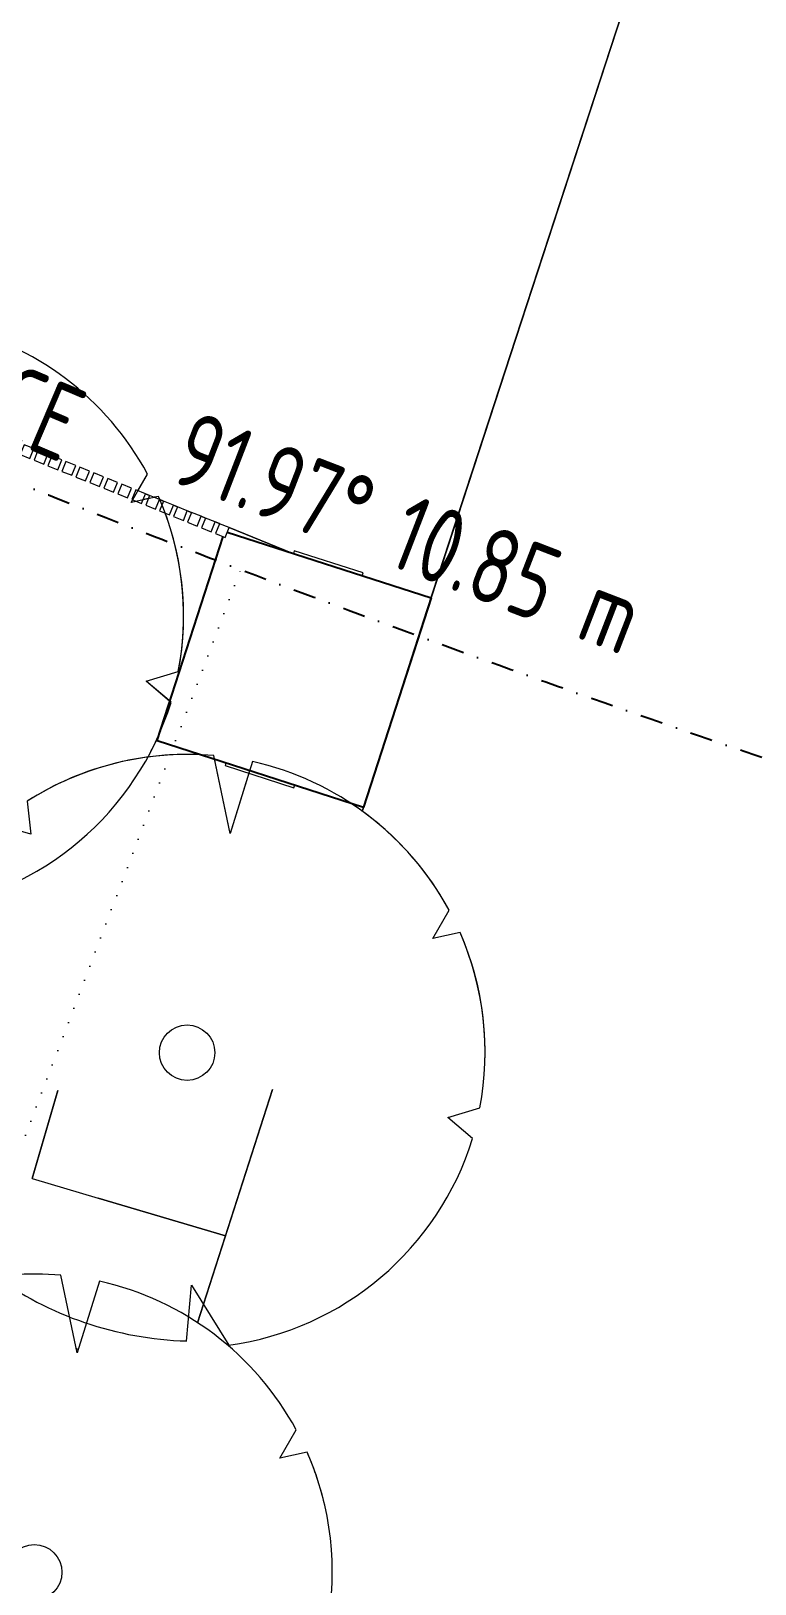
# Model space of a CAD drawing. Header units: millimetres. Extents: x -39027 to 364494, y -35256 to 94895.
# Drawn here: x 197310 to 199714, y 11782 to 16941 of the extents above; entities that cross this region are included whole.
import ezdxf

# ---------------------------------------------------------------- set-up
doc = ezdxf.new("R2010")
doc.units = ezdxf.units.MM
doc.header["$LTSCALE"] = 25
doc.linetypes.add('BG_Dash Dot 3mm', pattern=[7, 3, -2, 0, -2])
doc.linetypes.add('BG_Dot 2mm', pattern=[2, 0, -2])
for name, color, linetype, lineweight in [('A-DETL', 90, 'Continuous', 9), ('A-DETL-MBND', 4, 'Continuous', 13), ('A-GENM', 13, 'Continuous', 5), ('A-GLAZ-CWMG', 3, 'Continuous', 5), ('C-PROP-LINE', 91, 'BG_Dash Dot 3mm', 25), ('C-PROP-LINE-IDEN', 91, 'Continuous', 5), ('C-TOPO', 251, 'Continuous', 9), ('G-ANNO-TEXT', 231, 'Continuous', 5), ('L-PLNT', 71, 'Continuous', 5)]:
    doc.layers.add(name, color=color, linetype=linetype, lineweight=lineweight)
doc.layers.add('Wall-35', color=2, linetype='Continuous')
doc.styles.add('ISOCPEUR_1', font='isocpeur.ttf', dxfattribs={"width": 0.75, "height": 700})

# ---------------------------------------------------------------- blocks, each defined once
blk = doc.blocks.new('Rectangular Mullion - 35mm Timber Batten_Black_-V66-PROPOSED GROUND FLOOR PLAN')
at = {"layer": 'A-GLAZ-CWMG'}
for p, q in [((-17.5, -17.5), (-17.5, 17.5)), ((-17.5, 17.5), (17.5, 17.5)), ((17.5, 17.5), (17.5, -17.5)), ((17.5, -17.5), (-17.5, -17.5))]:
    blk.add_line(p, q, dxfattribs=at)
blk = doc.blocks.new('Rectangular Mullion - 35mm Timber Batten_Black_-V67-PROPOSED GROUND FLOOR PLAN')
at = {"layer": 'A-GLAZ-CWMG'}
for p, q in [((-17.5, -17.5), (-17.5, 17.5)), ((-17.5, 17.5), (17.5, 17.5)), ((17.5, 17.5), (17.5, -17.5)), ((17.5, -17.5), (-17.5, -17.5))]:
    blk.add_line(p, q, dxfattribs=at)
blk = doc.blocks.new('Rectangular Mullion - 35mm Timber Batten_Black_-V68-PROPOSED GROUND FLOOR PLAN')
at = {"layer": 'A-GLAZ-CWMG'}
for p, q in [((-17.5, -17.5), (-17.5, 17.5)), ((-17.5, 17.5), (17.5, 17.5)), ((17.5, 17.5), (17.5, -17.5)), ((17.5, -17.5), (-17.5, -17.5))]:
    blk.add_line(p, q, dxfattribs=at)
blk = doc.blocks.new('Rectangular Mullion - 35mm Timber Batten_Black_-V69-PROPOSED GROUND FLOOR PLAN')
at = {"layer": 'A-GLAZ-CWMG'}
for p, q in [((-17.5, -17.5), (-17.5, 17.5)), ((-17.5, 17.5), (17.5, 17.5)), ((17.5, 17.5), (17.5, -17.5)), ((17.5, -17.5), (-17.5, -17.5))]:
    blk.add_line(p, q, dxfattribs=at)
blk = doc.blocks.new('Rectangular Mullion - 35mm Timber Batten_Black_-V70-PROPOSED GROUND FLOOR PLAN')
at = {"layer": 'A-GLAZ-CWMG'}
for p, q in [((-17.5, -17.5), (-17.5, 17.5)), ((-17.5, 17.5), (17.5, 17.5)), ((17.5, 17.5), (17.5, -17.5)), ((17.5, -17.5), (-17.5, -17.5))]:
    blk.add_line(p, q, dxfattribs=at)
blk = doc.blocks.new('Rectangular Mullion - 35mm Timber Batten_Black_-V71-PROPOSED GROUND FLOOR PLAN')
at = {"layer": 'A-GLAZ-CWMG'}
for p, q in [((-17.5, -17.5), (-17.5, 17.5)), ((-17.5, 17.5), (17.5, 17.5)), ((17.5, 17.5), (17.5, -17.5)), ((17.5, -17.5), (-17.5, -17.5))]:
    blk.add_line(p, q, dxfattribs=at)
blk = doc.blocks.new('Rectangular Mullion - 35mm Timber Batten_Black_-V72-PROPOSED GROUND FLOOR PLAN')
at = {"layer": 'A-GLAZ-CWMG'}
for p, q in [((-17.5, -17.5), (-17.5, 17.5)), ((-17.5, 17.5), (17.5, 17.5)), ((17.5, 17.5), (17.5, -17.5)), ((17.5, -17.5), (-17.5, -17.5))]:
    blk.add_line(p, q, dxfattribs=at)
blk = doc.blocks.new('Rectangular Mullion - 35mm Timber Batten_Black_-V73-PROPOSED GROUND FLOOR PLAN')
at = {"layer": 'A-GLAZ-CWMG'}
for p, q in [((-17.5, -17.5), (-17.5, 17.5)), ((-17.5, 17.5), (17.5, 17.5)), ((17.5, 17.5), (17.5, -17.5)), ((17.5, -17.5), (-17.5, -17.5))]:
    blk.add_line(p, q, dxfattribs=at)
blk = doc.blocks.new('Rectangular Mullion - 35mm Timber Batten_Black_-V74-PROPOSED GROUND FLOOR PLAN')
at = {"layer": 'A-GLAZ-CWMG'}
for p, q in [((-17.5, -17.5), (-17.5, 17.5)), ((-17.5, 17.5), (17.5, 17.5)), ((17.5, 17.5), (17.5, -17.5)), ((17.5, -17.5), (-17.5, -17.5))]:
    blk.add_line(p, q, dxfattribs=at)
blk = doc.blocks.new('Rectangular Mullion - 35mm Timber Batten_Black_-V75-PROPOSED GROUND FLOOR PLAN')
at = {"layer": 'A-GLAZ-CWMG'}
for p, q in [((-17.5, -17.5), (-17.5, 17.5)), ((-17.5, 17.5), (17.5, 17.5)), ((17.5, 17.5), (17.5, -17.5)), ((17.5, -17.5), (-17.5, -17.5))]:
    blk.add_line(p, q, dxfattribs=at)
blk = doc.blocks.new('Rectangular Mullion - 35mm Timber Batten_Black_-V76-PROPOSED GROUND FLOOR PLAN')
at = {"layer": 'A-GLAZ-CWMG'}
for p, q in [((-17.5, -17.5), (-17.5, 17.5)), ((-17.5, 17.5), (17.5, 17.5)), ((17.5, 17.5), (17.5, -17.5)), ((17.5, -17.5), (-17.5, -17.5))]:
    blk.add_line(p, q, dxfattribs=at)
blk = doc.blocks.new('Rectangular Mullion - 35mm Timber Batten_Black_-V77-PROPOSED GROUND FLOOR PLAN')
at = {"layer": 'A-GLAZ-CWMG'}
for p, q in [((-17.5, -17.5), (-17.5, 17.5)), ((-17.5, 17.5), (17.5, 17.5)), ((17.5, 17.5), (17.5, -17.5)), ((17.5, -17.5), (-17.5, -17.5))]:
    blk.add_line(p, q, dxfattribs=at)
blk = doc.blocks.new('Rectangular Mullion - 35mm Timber Batten_Black_-V78-PROPOSED GROUND FLOOR PLAN')
at = {"layer": 'A-GLAZ-CWMG'}
h = blk.add_hatch(dxfattribs=at)
h.set_pattern_fill('FP_30', color=256, style=0, pattern_type=2)
h.set_pattern_definition([(342.749, (40818.045, 12533.75), (-10691.93428, 3408.48681), [122.343, -12111.918]), (326.675, (40934.88, 12497.46), (3605.7621, -2132.3304), [155.42, -5025.186]), (292.985, (41064.75, 12412.1), (941.92, -380.847), [114.947, -1321.893]), (291.137, (41109.63, 12306.26), (7560.449994, -19427.284634), [222.826, -22059.793]), (324.99, (41189.984, 12098.424), (-7628.16309, 5436.25745), [135.552, -13419.579]), (337.985, (41301, 12020.7), (1322.766, 561.072), [254, -762]), (347.447, (41536.49, 11925.44), (-5017.8325, 1288.417), [123.6, -6056.485]), (343.696, (40715.22, 12279.43), (-8801.3738, 2679.70067), [102.107, -10108.567]), (337.985, (40813.2, 12250.8), (1322.766, 561.072), [152.4, -863.6]), (309.684, (40954.504, 12193.636), (8181.89994, -9752.98374), [150.01, -14851.05]), (285.86, (41050.29, 12078.19), (-1692.01002, 6281.6876), [231.684, -11352.499]), (298.696, (41113.61, 11855.33), (3872.74174, -6926.0012), [144.401, -14295.673]), (331.645, (41182.94, 11728.66), (7261.09284, -3791.19558), [184.006, -9016.265]), (349.874, (41344.873, 11641.27), (-14311.02379, 2609.0373), [197.272, -19529.88]), (344.695, (40597.153, 11987.434), (8889.46097, -2371.17666), [173.911, -17217.207]), (334.618, (40764.896, 11941.53), (14740.94124, -6927.80272), [173.019, -17128.838]), (304.295, (40921.2, 11867.36), (-1037.397, 2021.1605), [183.162, -3480.078]), (290.495, (41024.42, 11716.046), (5346.68902, -14125.91575), [165.393, -16373.889]), (323.054, (41082.326, 11561.12), (9297.29536, -6910.3957), [157.726, -15614.836]), (337.985, (41208.4, 11466.3), (1322.766, 561.072), [121.92, -894.08]), (350.98, (41321.41, 11420.62), (9262.8548, -1393.3012), [135.552, -13419.579]), (337.985, (41174.8, 12575.8), (1322.766, 561.072), [3.353, -1012.647]), (114.833, (41249.525, 12381.204), (8712.974236, -18938.423174), [222.826, -22059.793]), (131.42, (40775.1, 11641.5), (-1242.518, 721.5684), [90.874, -2180.97]), (149.855, (40714.98, 11709.65), (-5414.9868, 2978.4874), [143.684, -7040.52]), (181.184, (40590.73, 11781.81), (-5465.77656, -246.4002), [77.377, -7660.25]), (311.42, (41249.53, 12381.2), (1242.518, -721.5684), [113.592, -2158.253]), (331.275, (41324.675, 12296.023), (-8039.35949, 4473.66674), [173.911, -17217.207]), (348.11, (41477.184, 12212.44), (17169.906134, -3578.632855), [288.98, -28609.032]), (348.29, (40859.94, 12637.36), (6069.25286, -1165.18107), [113.592, -11245.633]), (322.461, (40971.166, 12614.303), (-9152.309654, 7101.30382), [189.804, -18790.642]), (295.106, (41121.67, 12498.655), (-7578.448156, 16299.18031), [194.107, -19216.546]), (303.29, (41204.03, 12322.886), (6860.71724, -10331.34561), [160.644, -15903.726]), (328.523, (41292.2, 12188.6), (4503.1958, -2561.22794), [185.403, -5994.684]), (344.567, (41450.32, 12091.793), (-16753.66257, 4665.381766), [265.913, -26325.352]), (346.115, (40764.73, 12401.88), (-5963.3982, 1622.14405), [143.684, -7040.52]), (326.675, (40904.21, 12367.4), (3605.7621, -2132.3304), [155.42, -5025.186]), (295.475, (41034.074, 12282.01), (-6440.058535, 13662.145705), [165.393, -16373.889]), (292.985, (41105.2, 12132.7), (941.92, -380.847), [186.79, -1250.052]), (320.631, (41178.15, 11960.74), (-10644.674255, 8812.39278), [170.313, -16860.951]), (341.351, (41309.815, 11852.71), (-15413.35559, 5264.814195), [173.019, -17128.838]), (355.088, (41473.75, 11797.384), (10574.52922, -833.81564), [138.191, -13680.903]), (346.731, (40669.514, 12166.4), (7009.7353, -1573.6634), [133.633, -13229.76]), (323.054, (40799.58, 12135.73), (9297.29536, -6910.3957), [157.726, -15614.836]), (305.98, (40925.63, 12040.92), (-3392.78665, 4856.5112), [191.699, -9393.227]), (288.086, (41038.256, 11885.795), (-5332.36425, 16459.65141), [252.369, -24984.547]), (322.04, (41116.6, 11645.9), (-3215.15843, 2685.35073), [147.932, -7248.66]), (343.994, (41233.237, 11554.9), (9829.364885, -2764.31528), [194.107, -19216.546]), (1.184, (41419.82, 11501.38), (5465.77656, 246.4002), [77.377, -7660.25]), (347.447, (40555.26, 11883.82), (-5017.8325, 1288.417), [123.6, -6056.485]), (327.977, (40675.907, 11856.96), (9661.83155, -5973.358725), [175.389, -17363.491]), (300.58, (40824.61, 11763.96), (8518.312754, -14321.843463), [217.433, -21525.916]), (308.93, (41316.07, 12518.68), (5223.5357, -6309.62158), [104.603, -10355.757]), (327.201, (41381.8, 12437.31), (-13876.72194, 8999.13405), [217.196, -21502.404]), (345.11, (41564.37, 12319.66), (-6909.51565, 1967.58737), [245.738, -7945.516])])
h.paths.add_polyline_path([(17.5, 17.5), (17.5, -17.5), (-17.5, -17.5), (-17.5, 17.5), (7.8, 17.5)], flags=0)
for p, q in [((-17.5, -17.5), (-17.5, 17.5)), ((-17.5, 17.5), (17.5, 17.5)), ((17.5, 17.5), (17.5, -17.5)), ((17.5, -17.5), (-17.5, -17.5))]:
    blk.add_line(p, q, dxfattribs=at)
blk = doc.blocks.new('Rectangular Mullion - 35mm Timber Batten_Black_-V79-PROPOSED GROUND FLOOR PLAN')
at = {"layer": 'A-GLAZ-CWMG'}
for p, q in [((-17.5, -17.5), (-17.5, 17.5)), ((-17.5, 17.5), (17.5, 17.5)), ((17.5, 17.5), (17.5, -17.5)), ((17.5, -17.5), (-17.5, -17.5))]:
    blk.add_line(p, q, dxfattribs=at)
blk = doc.blocks.new('Rectangular Mullion - 35mm Timber Batten_Black_-V80-PROPOSED GROUND FLOOR PLAN')
at = {"layer": 'A-GLAZ-CWMG'}
for p, q in [((-17.5, -17.5), (-17.5, 17.5)), ((-17.5, 17.5), (17.5, 17.5)), ((17.5, 17.5), (17.5, -17.5)), ((17.5, -17.5), (-17.5, -17.5))]:
    blk.add_line(p, q, dxfattribs=at)
blk = doc.blocks.new('GENR_Mail Box_Junkmail - Mail-Junkmail-1180883-PROPOSED GROUND FLOOR PLAN')
at = {"layer": 'A-GENM'}
for p, q in [((132.4, 395), (-107.6, 395)), ((-107.6, 395), (-107.6, 385)), ((132.4, 385), (132.4, 395)), ((-107.6, -345), (-107.6, -355)), ((-107.6, -355), (132.4, -355)), ((132.4, -355), (132.4, -345))]:
    blk.add_line(p, q, dxfattribs=at)
blk = doc.blocks.new('PLANTING_Coloured tree scaleable - 2_5 Meters-V231-PROPOSED GROUND FLOOR PLAN')
at = {"layer": 'L-PLNT', "lineweight": 5}
for p, q in [((-155, 724.1), (-305.8, 940.5)), ((-155, 724.1), (-305.8, 940.5)), ((-179.7, 972.6), (-155, 724.1)), ((-179.7, 972.6), (-155, 724.1)), ((601.6, 666.6), (614.9, 774.5)), ((607.1, 711.2), (614.9, 774.5)), ((677.1, 720.7), (601.6, 666.6)), ((615.2, 676.3), (601.6, 666.6)), ((601.6, 666.6), (602.7, 676.1)), ((649, 700.6), (634.2, 690)), ((677.1, 720.7), (665.4, 712.3)), ((-816.4, 558.4), (-762.9, 462.3)), ((-816.4, 558.4), (-762.9, 462.3)), ((-762.9, 462.3), (-882.4, 446.9)), ((-762.9, 462.3), (-882.4, 446.9)), ((880.9, 139.8), (966.1, 211.2)), ((880.9, 139.8), (966.1, 211.2)), ((-974.1, 171.4), (-856.7, 84.5)), ((-974.1, 171.4), (-856.7, 84.5)), ((984, 107.8), (880.9, 139.8)), ((979.2, 109.3), (880.9, 139.8)), ((-856.7, 84.5), (-988.2, 42.5)), ((-856.7, 84.5), (-988.2, 42.5)), ((316.4, -707), (508.7, -841.4)), ((374.2, -883.7), (316.4, -707)), ((-429, -884.2), (-316.7, -739.3)), ((-316.7, -739.3), (-305.8, -933.7))]:
    blk.add_line(p, q, dxfattribs=at)
blk.add_circle((-0.1, -2), 92.1, dxfattribs=at)
for centre, radius, start, end in [((-0.1, 0), 989, 51.5512, 100.4622), ((-0.1, 0), 989, 51.5512, 100.4622), ((-0.1, 0), 989, 108.0083, 145.6274), ((-0.1, 0), 989, 108.0083, 136.3912), ((-0.1, 0), 989, 12.3276, 46.7819), ((-0.1, 0), 989, 44.9743, 46.7819), ((-0.1, 0), 989, 12.3276, 43.3275), ((-0.1, 0), 989, 138.8351, 145.6274), ((-0.1, 0), 989, 153.1369, 170.0213), ((-0.1, 0), 989, 153.1369, 170.0213), ((0.2, 6.8), 989, 300.9465, 5.8599), ((0.2, 6.8), 989, 177.9304, 244.2846), ((0.2, 6.8), 989, 177.9304, 194.1231), ((0.2, 6.8), 989, 355.6558, 0.0441), ((-46.3, 186.8), 1150.1, 256.9579, 291.4464)]:
    blk.add_arc(centre, radius, start, end, dxfattribs=at)
blk = doc.blocks.new('PLANTING_Coloured tree scaleable - 2_5 Meters-V232-PROPOSED GROUND FLOOR PLAN')
at = {"layer": 'L-PLNT', "lineweight": 5}
for p, q in [((-155, 724.1), (-305.8, 940.5)), ((-155, 724.1), (-299.2, 931.1)), ((-179.7, 972.6), (-155, 724.1)), ((-175.7, 932.3), (-155, 724.1)), ((601.6, 666.6), (614.9, 774.5)), ((601.6, 666.6), (614.9, 774.5)), ((677.1, 720.7), (601.6, 666.6)), ((677.1, 720.7), (601.6, 666.6)), ((-816.4, 558.4), (-762.9, 462.3)), ((-816.4, 558.4), (-762.9, 462.3)), ((-762.9, 462.3), (-882.4, 446.9)), ((-762.9, 462.3), (-882.4, 446.9)), ((880.9, 139.8), (966.1, 211.2)), ((-974.1, 171.4), (-856.7, 84.5)), ((-974.1, 171.4), (-856.7, 84.5)), ((984, 107.8), (880.9, 139.8)), ((-856.7, 84.5), (-988.2, 42.5)), ((-856.7, 84.5), (-988.2, 42.5)), ((316.4, -707), (508.7, -841.4)), ((374.2, -883.7), (316.4, -707)), ((-429, -884.2), (-316.7, -739.3)), ((-316.7, -739.3), (-305.8, -933.7))]:
    blk.add_line(p, q, dxfattribs=at)
blk.add_circle((-0.1, -2), 92.1, dxfattribs=at)
for centre, radius, start, end in [((-0.1, 0), 989, 51.5512, 100.4622), ((-0.1, 0), 989, 108.0083, 145.6274), ((-0.1, 0), 989, 51.5512, 80.2129), ((-0.1, 0), 989, 110.2766, 145.6274), ((-0.1, 0), 989, 12.3276, 46.7819), ((-0.1, 0), 989, 22.0288, 46.7819), ((-0.1, 0), 989, 153.1369, 170.0213), ((-0.1, 0), 989, 153.1369, 170.0213), ((0.2, 6.8), 989, 300.9465, 5.8599), ((0.2, 6.8), 989, 177.9304, 244.2846), ((0.2, 6.8), 989, 177.9304, 216.9627), ((-46.3, 186.8), 1150.1, 256.9579, 291.4464)]:
    blk.add_arc(centre, radius, start, end, dxfattribs=at)
blk = doc.blocks.new('PLANTING_Coloured tree scaleable - 2_5 Meters-V233-PROPOSED GROUND FLOOR PLAN')
at = {"layer": 'L-PLNT', "lineweight": 5}
for p, q in [((-155, 724.1), (-305.8, 940.5)), ((-155, 724.1), (-305.8, 940.5)), ((-179.7, 972.6), (-155, 724.1)), ((-179.7, 972.6), (-155, 724.1)), ((601.6, 666.6), (614.9, 774.5)), ((601.6, 666.6), (614.9, 774.5)), ((677.1, 720.7), (601.6, 666.6)), ((677.1, 720.7), (601.6, 666.6)), ((-816.4, 558.4), (-762.9, 462.3)), ((-816.4, 558.4), (-762.9, 462.3)), ((-762.9, 462.3), (-882.4, 446.9)), ((-762.9, 462.3), (-882.4, 446.9)), ((880.9, 139.8), (966.1, 211.2)), ((-974.1, 171.4), (-856.7, 84.5)), ((-974.1, 171.4), (-856.7, 84.5)), ((984, 107.8), (880.9, 139.8)), ((-856.7, 84.5), (-988.2, 42.5)), ((-856.7, 84.5), (-988.2, 42.5)), ((316.4, -707), (508.7, -841.4)), ((374.2, -883.7), (316.4, -707)), ((-429, -884.2), (-316.7, -739.3)), ((-316.7, -739.3), (-305.8, -933.7)), ((374.2, -883.7), (350.7, -811.9))]:
    blk.add_line(p, q, dxfattribs=at)
blk.add_circle((-0.1, -2), 92.1, dxfattribs=at)
for centre, radius, start, end in [((-0.1, 0), 989, 51.5512, 100.4622), ((-0.1, 0), 989, 51.5512, 100.4622), ((-0.1, 0), 989, 108.0083, 145.6274), ((-0.1, 0), 989, 108.0083, 145.6274), ((-0.1, 0), 989, 12.3276, 46.7819), ((-0.1, 0), 989, 36.0209, 46.7819), ((-0.1, 0), 989, 153.1369, 170.0213), ((-0.1, 0), 989, 153.1369, 170.0213), ((0.2, 6.8), 989, 300.9465, 5.8599), ((0.2, 6.8), 989, 177.9304, 244.2846), ((0.2, 6.8), 989, 177.9304, 243.4257), ((-46.3, 186.8), 1150.1, 256.9579, 291.4464), ((-46.3, 186.8), 1150.1, 273.9827, 291.4464)]:
    blk.add_arc(centre, radius, start, end, dxfattribs=at)
blk = doc.blocks.new('Family - ___-1009153-PROPOSED GROUND FLOOR PLAN')
at = {"layer": 'C-PROP-LINE'}
blk.add_arc((14652.7, 63546.4), 51820, 244.73665, 256.36333, dxfattribs=at)

msp = doc.modelspace()

# ---------------------------------------------------------------- linework, layer by layer
at = {"layer": 'A-DETL', "linetype": 'BG_Dot 2mm'}
msp.add_line((196311.8, 10697.3), (198006.3, 15151.9), dxfattribs=at)
at = {"layer": 'A-DETL-MBND', "lineweight": 5}
for p, q in [((199675.5, 18234), (198626.2, 15019.2)), ((198638.5, 15057.6), (199675.5, 18234)), ((197689.8, 15403.5), (197703.7, 15397.9)), ((197737.4, 15384.3), (197750.1, 15379.2)), ((197782.6, 15366), (197796.5, 15360.4)), ((197828.9, 15347.3), (197842.8, 15341.7)), ((197875.3, 15328.6), (197889.2, 15322.9)), ((197921.6, 15309.8), (197935.5, 15304.2)), ((197968, 15291.1), (198179.6, 15205.5)), ((198626.2, 15019.2), (198410, 14348.4)), ((197313.5, 13129.2), (197398.9, 13421.2)), ((198112.1, 13424.3), (197862.4, 12649.4)), ((197313.5, 13129.2), (197533.2, 13064)), ((197955.6, 12938.6), (197533.2, 13064)), ((197862.4, 12649.4), (197955.6, 12938.6)), ((197459.9, 12563.7), (197466.7, 12561))]:
    msp.add_line(p, q, dxfattribs=at)
at = {"layer": 'C-TOPO'}
for p, q in [((198626.2, 15019.2), (199675.5, 18234)), ((199675.5, 18234), (198638.5, 15057.6)), ((197703.7, 15397.9), (197689.8, 15403.5)), ((197750.1, 15379.2), (197737.4, 15384.3)), ((197796.5, 15360.4), (197782.6, 15366)), ((197842.8, 15341.7), (197828.9, 15347.3)), ((197889.2, 15322.9), (197875.3, 15328.6)), ((197935.5, 15304.2), (197921.6, 15309.8)), ((198179.6, 15205.5), (197968, 15291.1)), ((198410, 14348.4), (198626.2, 15019.2)), ((197398.9, 13421.2), (197313.5, 13129.2)), ((197955.6, 12938.6), (198112.1, 13424.3)), ((197313.5, 13129.2), (197533.2, 13064)), ((197533.2, 13064), (197955.6, 12938.6)), ((197466.7, 12561), (197459.9, 12563.7))]:
    msp.add_line(p, q, dxfattribs=at)
at = {"layer": 'Wall-35'}
for p, q in [((197961.8, 15275.7), (198638.5, 15057.6)), ((197729.2, 14583.7), (197947.7, 15261.5)), ((198638.5, 15057.6), (198414.5, 14362.8)), ((197729.2, 14583.7), (198414.5, 14362.8))]:
    msp.add_line(p, q, dxfattribs=at)

# ---------------------------------------------------------------- block references
at = {"layer": 'A-GENM', "rotation": 162.1351834479498}
msp.add_blockref('GENR_Mail Box_Junkmail - Mail-Junkmail-1180883-PROPOSED GROUND FLOOR PLAN', (198201.4, 14836), dxfattribs=at)
at = {"layer": 'A-GLAZ-CWMG', "extrusion": (0, 0, -1), "rotation": 202.0150672995229}
for name, p in [('Rectangular Mullion - 35mm Timber Batten_Black_-V66-PROPOSED GROUND FLOOR PLAN', (-197296.2, 15543.8)), ('Rectangular Mullion - 35mm Timber Batten_Black_-V67-PROPOSED GROUND FLOOR PLAN', (-197342.6, 15525.1)), ('Rectangular Mullion - 35mm Timber Batten_Black_-V68-PROPOSED GROUND FLOOR PLAN', (-197388.9, 15506.3)), ('Rectangular Mullion - 35mm Timber Batten_Black_-V69-PROPOSED GROUND FLOOR PLAN', (-197435.3, 15487.6)), ('Rectangular Mullion - 35mm Timber Batten_Black_-V70-PROPOSED GROUND FLOOR PLAN', (-197481.6, 15468.8)), ('Rectangular Mullion - 35mm Timber Batten_Black_-V71-PROPOSED GROUND FLOOR PLAN', (-197528, 15450.1)), ('Rectangular Mullion - 35mm Timber Batten_Black_-V72-PROPOSED GROUND FLOOR PLAN', (-197574.4, 15431.3)), ('Rectangular Mullion - 35mm Timber Batten_Black_-V73-PROPOSED GROUND FLOOR PLAN', (-197620.7, 15412.6)), ('Rectangular Mullion - 35mm Timber Batten_Black_-V74-PROPOSED GROUND FLOOR PLAN', (-197667.1, 15393.9)), ('Rectangular Mullion - 35mm Timber Batten_Black_-V75-PROPOSED GROUND FLOOR PLAN', (-197713.4, 15375.1)), ('Rectangular Mullion - 35mm Timber Batten_Black_-V76-PROPOSED GROUND FLOOR PLAN', (-197759.8, 15356.4)), ('Rectangular Mullion - 35mm Timber Batten_Black_-V77-PROPOSED GROUND FLOOR PLAN', (-197806.1, 15337.6)), ('Rectangular Mullion - 35mm Timber Batten_Black_-V78-PROPOSED GROUND FLOOR PLAN', (-197852.5, 15318.9)), ('Rectangular Mullion - 35mm Timber Batten_Black_-V79-PROPOSED GROUND FLOOR PLAN', (-197898.8, 15300.2)), ('Rectangular Mullion - 35mm Timber Batten_Black_-V80-PROPOSED GROUND FLOOR PLAN', (-197945.2, 15281.4))]:
    msp.add_blockref(name, p, dxfattribs=at)
at = {"layer": 'C-PROP-LINE'}
msp.add_blockref('Family - ___-1009153-PROPOSED GROUND FLOOR PLAN', (201777.3, 39.7), dxfattribs=at)
at = {"layer": 'L-PLNT', "lineweight": 5, "rotation": 336.8993779194267}
for name, p in [('PLANTING_Coloured tree scaleable - 2_5 Meters-V231-PROPOSED GROUND FLOOR PLAN', (196827.6, 14997.6)), ('PLANTING_Coloured tree scaleable - 2_5 Meters-V232-PROPOSED GROUND FLOOR PLAN', (197829.3, 13548.6)), ('PLANTING_Coloured tree scaleable - 2_5 Meters-V233-PROPOSED GROUND FLOOR PLAN', (197321.4, 11822.3))]:
    msp.add_blockref(name, p, dxfattribs=at)

# ---------------------------------------------------------------- texts
at = {"layer": 'C-PROP-LINE-IDEN', "char_height": 250, "rotation": 338.8672, "line_spacing_factor": 1.153846, "style": 'ISOCPEUR_1'}
for s, insert, width, attachment_point in [('91.97°', (198471.7, 15443.8), 780, 3), ('10.85 m', (198572.2, 15405.1), 981, 1)]:
    msp.add_mtext(s, dxfattribs=dict(at, insert=insert, width=width, attachment_point=attachment_point))
at = {"layer": 'G-ANNO-TEXT', "color": 7, "lineweight": 13, "insert": (196474.3, 16175.1), "char_height": 250, "width": 2571, "attachment_point": 2, "rotation": 336.8994, "line_spacing_factor": 1.153846, "style": 'ISOCPEUR_1'}
msp.add_mtext('1.9M TIMBER FENCE', dxfattribs=at)

doc.saveas('drawing.dxf')
